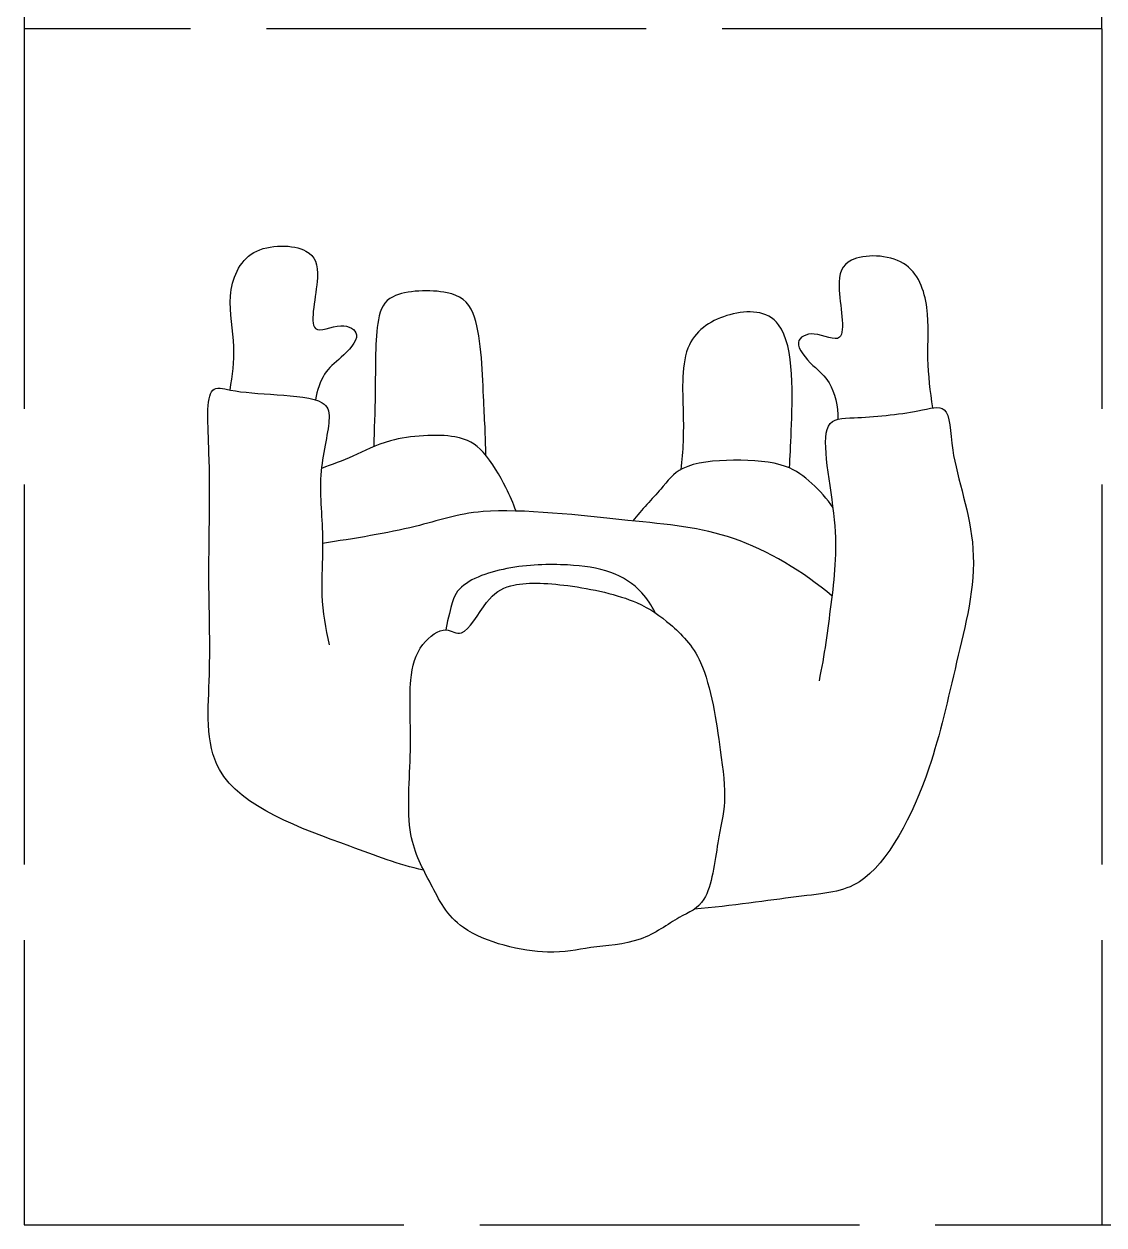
# Model space of a CAD drawing. Header units: millimetres. Extents: x -9564 to 100419, y -25359 to 24346.
# Drawn here: x 38117 to 38840, y -11983 to -11180 of the extents above; entities that cross this region are included whole.
import ezdxf

# ---------------------------------------------------------------- set-up
doc = ezdxf.new("R2010")
doc.units = ezdxf.units.MM
doc.header["$LTSCALE"] = 100
for name, pattern in [('DASHED', [1.524, 1.27, -0.254]), ('DASHED2', [0.762, 0.635, -0.127]), ('DASHEDX2', [3.048, 2.54, -0.508])]:
    doc.linetypes.add(name, pattern=pattern)
for name, color, linetype in [('Area proceso', 90, 'DASHEDX2'), ('Personal', 20, 'Continuous'), ('SLIM', 6, 'DASHED')]:
    doc.layers.add(name, color=color, linetype=linetype)

# ---------------------------------------------------------------- blocks, each defined once
blk = doc.blocks.new('pa17-16')
for points, knots in [([(5.62002, 2.55372), (5.61883, 2.54274), (5.61536, 2.52528), (5.62227, 2.49014), (5.6346, 2.42927), (5.66101, 2.40638), (5.68503, 2.3908), (5.73216, 2.3832), (5.77233, 2.38417), (5.78811, 2.39688), (5.80182, 2.42678), (5.81461, 2.41619), (5.83238, 2.43047), (5.83824, 2.45684), (5.83178, 2.50377), (5.83444, 2.56151), (5.81369, 2.59365), (5.79435, 2.62844), (5.73068, 2.63877), (5.70369, 2.62963), (5.66788, 2.62598), (5.64416, 2.60548), (5.6228, 2.59614), (5.62143, 2.56674), (5.62002, 2.55372)], [0, 0, 0, 0, 0.297584, 0.631064, 1.068635, 1.39533, 1.69617, 2.097861, 2.458938, 2.716293, 3.010442, 3.199165, 3.447293, 3.731671, 4.119196, 4.541864, 4.881702, 5.22714, 5.673063, 5.989311, 6.327668, 6.644571, 6.906626, 7.259736, 7.259736, 7.259736, 7.259736]), ([(5.55751, 2.43912), (5.55492, 2.42175), (5.55246, 2.38518), (5.54908, 2.33295), (5.57124, 2.25995), (5.5431, 2.25887), (5.50288, 2.25256), (5.47927, 2.24349), (5.47848, 2.28129), (5.44993, 2.34378), (5.46575, 2.42346), (5.47761, 2.50331), (5.51164, 2.57979), (5.55524, 2.58504), (5.60805, 2.59623), (5.63356, 2.60014)], [0, 0, 0, 0, 0.404899, 0.829805, 1.276298, 1.516647, 1.885942, 2.122553, 2.418487, 2.881882, 3.382407, 3.897515, 4.613825, 5.020942, 5.393355, 5.393355, 5.393355, 5.393355]), ([(5.81957, 2.58456), (5.83702, 2.58187), (5.88167, 2.56747), (5.97554, 2.54176), (5.97203, 2.46091), (5.97908, 2.39259), (5.98116, 2.31501), (5.9891, 2.26121), (5.96925, 2.26636), (5.94014, 2.26633), (5.90633, 2.26679), (5.90051, 2.28107), (5.90899, 2.31838), (5.90069, 2.36058), (5.90188, 2.40112), (5.89641, 2.42377), (5.89335, 2.43478)], [6.682038, 6.682038, 6.682038, 6.682038, 7.076266, 7.806153, 8.304227, 8.77662, 9.284333, 9.649979, 9.844608, 10.160206, 10.472731, 10.661147, 10.998544, 11.371438, 11.724832, 12.051545, 12.051545, 12.051545, 12.051545]), ([(5.67236, 2.39945), (5.67502, 2.39465), (5.68371, 2.38297), (5.70409, 2.37182), (5.73476, 2.36968), (5.77404, 2.37282), (5.80851, 2.38737), (5.81161, 2.40148), (5.81443, 2.41986)], [0.121052, 0.121052, 0.121052, 0.121052, 0.297289, 0.584433, 0.895396, 1.26174, 1.600834, 1.760925, 1.760925, 1.760925, 1.760925]), ([(5.5522, 2.38085), (5.57305, 2.36534), (5.62222, 2.33981), (5.69237, 2.33828), (5.79516, 2.33233), (5.83759, 2.35205), (5.88101, 2.36128), (5.90191, 2.36601)], [0, 0, 0, 0, 0.49262, 0.970296, 1.525877, 1.91054, 2.357805, 2.357805, 2.357805, 2.357805]), ([(5.55523, 2.32062), (5.55966, 2.31472), (5.57062, 2.30427), (5.58915, 2.2916), (5.62475, 2.29129), (5.6613, 2.2967), (5.6731, 2.31538), (5.68581, 2.32987), (5.69124, 2.3378)], [0, 0, 0, 0, 0.262594, 0.520609, 0.853848, 1.185107, 1.43842, 1.738028, 1.738028, 1.738028, 1.738028]), ([(5.77133, 2.33588), (5.77363, 2.33052), (5.77864, 2.32028), (5.79536, 2.29507), (5.81537, 2.2848), (5.86122, 2.29063), (5.88384, 2.30568), (5.8988, 2.31172), (5.90582, 2.31482)], [0, 0, 0, 0, 0.233477, 0.532145, 0.79329, 1.163492, 1.458071, 1.725911, 1.725911, 1.725911, 1.725911]), ([(5.58675, 2.29523), (5.58656, 2.28766), (5.58718, 2.26675), (5.58827, 2.18735), (5.63534, 2.18996), (5.66727, 2.21284), (5.66059, 2.26176), (5.65994, 2.28809), (5.66064, 2.30076)], [0.078483, 0.078483, 0.078483, 0.078483, 0.321516, 0.797556, 1.122606, 1.448668, 1.830958, 2.166281, 2.166281, 2.166281, 2.166281]), ([(5.79429, 2.29916), (5.79513, 2.28578), (5.79835, 2.26141), (5.8038, 2.20023), (5.82555, 2.18692), (5.86724, 2.19104), (5.87553, 2.21167), (5.87182, 2.26054), (5.87146, 2.286), (5.87105, 2.29784)], [0, 0, 0, 0, 0.353805, 0.775896, 1.041599, 1.377968, 1.615337, 2.001902, 2.313716, 2.313716, 2.313716, 2.313716]), ([(5.97134, 2.26517), (5.97034, 2.25531), (5.9686, 2.234), (5.9786, 2.20172), (5.96678, 2.16443), (5.92181, 2.16279), (5.91341, 2.18321), (5.92295, 2.22902), (5.89878, 2.21347), (5.88203, 2.22147), (5.89756, 2.23969), (5.90801, 2.24798), (5.91202, 2.26181), (5.91268, 2.26832)], [0.038839, 0.038839, 0.038839, 0.038839, 0.324329, 0.654038, 0.980089, 1.31306, 1.562526, 1.890179, 2.123217, 2.319335, 2.559559, 2.78492, 2.989829, 2.989829, 2.989829, 2.989829]), ([(5.49145, 2.2484), (5.49363, 2.23735), (5.49808, 2.215), (5.49683, 2.18058), (5.51199, 2.14452), (5.55692, 2.14697), (5.56343, 2.16806), (5.54978, 2.21282), (5.57526, 2.19952), (5.59121, 2.20901), (5.57409, 2.22575), (5.56165, 2.23389), (5.55587, 2.25153), (5.55559, 2.26003)], [0, 0, 0, 0, 0.324329, 0.654038, 0.980089, 1.31306, 1.562526, 1.890179, 2.123217, 2.319335, 2.559559, 2.78492, 3.066636, 3.066636, 3.066636, 3.066636])]:
    blk.add_open_spline(points, degree=3, knots=knots)

msp = doc.modelspace()

# ---------------------------------------------------------------- linework, layer by layer
at = {"layer": 'Area proceso'}
for p, q in [((38117.443, -10383.039), (38117.443, -11183.039)), ((38838.443, -11183.039), (38838.443, -10383.039)), ((38838.443, -11183.039), (38117.443, -11183.039))]:
    msp.add_line(p, q, dxfattribs=at)
at = {"layer": 'Area proceso', "color": 3}
for p, q in [((38117.443, -11183.039), (38117.443, -11983.039)), ((38838.443, -11183.039), (38838.443, -11983.039)), ((38117.443, -11983.039), (38838.443, -11983.039))]:
    msp.add_line(p, q, dxfattribs=at)
at = {"layer": 'SLIM', "color": 3, "linetype": 'DASHED2'}
msp.add_line((38838.443, -11983.039), (39041.278, -11983.039), dxfattribs=at)

# ---------------------------------------------------------------- block references
at = {"layer": 'Personal', "xscale": 979.1504951166459, "yscale": 979.1504951166459, "zscale": 979.1504951166459, "rotation": 176.5413914376456}
msp.add_blockref('pa17-16', (44225.272, -9563.38), dxfattribs=at)

doc.saveas('drawing.dxf')
